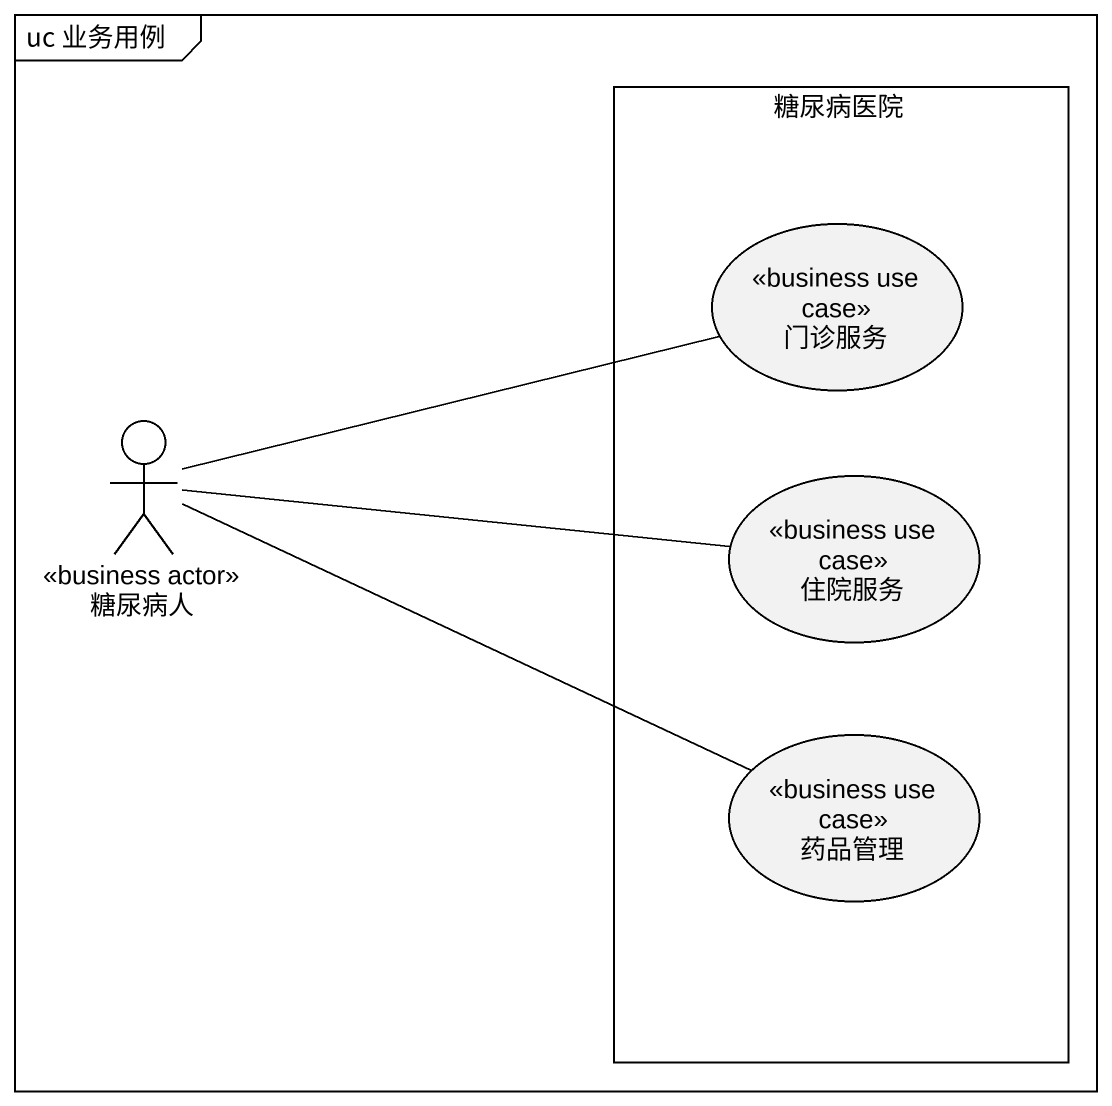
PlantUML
@startuml
mainframe uc 业务用例
rectangle 糖尿病医院 {
  usecase 门诊服务 <<business use case>>
  usecase 住院服务 <<business use case>>
  usecase 药品管理 <<business use case>>
}
actor 糖尿病人 <<business actor>>
糖尿病人 -right- 门诊服务
糖尿病人 -right- 住院服务
糖尿病人 -right- 药品管理
@enduml
